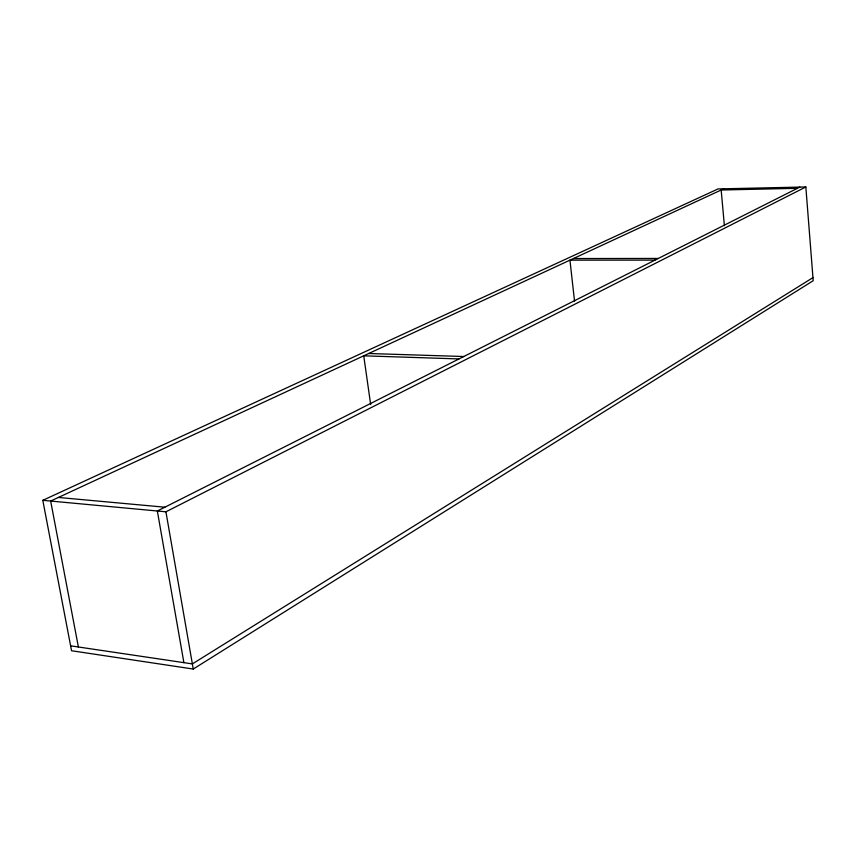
<?xml version="1.0" encoding="UTF-8"?>
<svg xmlns="http://www.w3.org/2000/svg" width="856" height="856" viewBox="0 0 856 856"><rect width="100%" height="100%" fill="white"/><g stroke="black" fill="none" stroke-linecap="round" stroke-linejoin="round"><path stroke-width="1.28" d="M193.253 669.039L813.2 280.725L805.838 186.961L718.056 188.93L42.8 500.321L71.551 650.742L193.253 669.039L165.925 511.802L805.838 186.961M812.954 277.633L192.365 663.903L70.609 645.831M799.836 187.1L157.344 511L183.89 662.651M723.759 188.812L50.654 501.049L78.388 646.986M797.407 188.32L721.169 190.011L724.39 225.738M573.467 258.533L658.317 258.448M654.99 260.117L569.946 260.16L574.547 301.291M368.743 353.496L463.77 356.524M458.987 358.932L363.736 355.818L370.68 404.61M58.422 497.454L164.887 507.201M42.8 500.321L165.925 511.802"/></g></svg>
